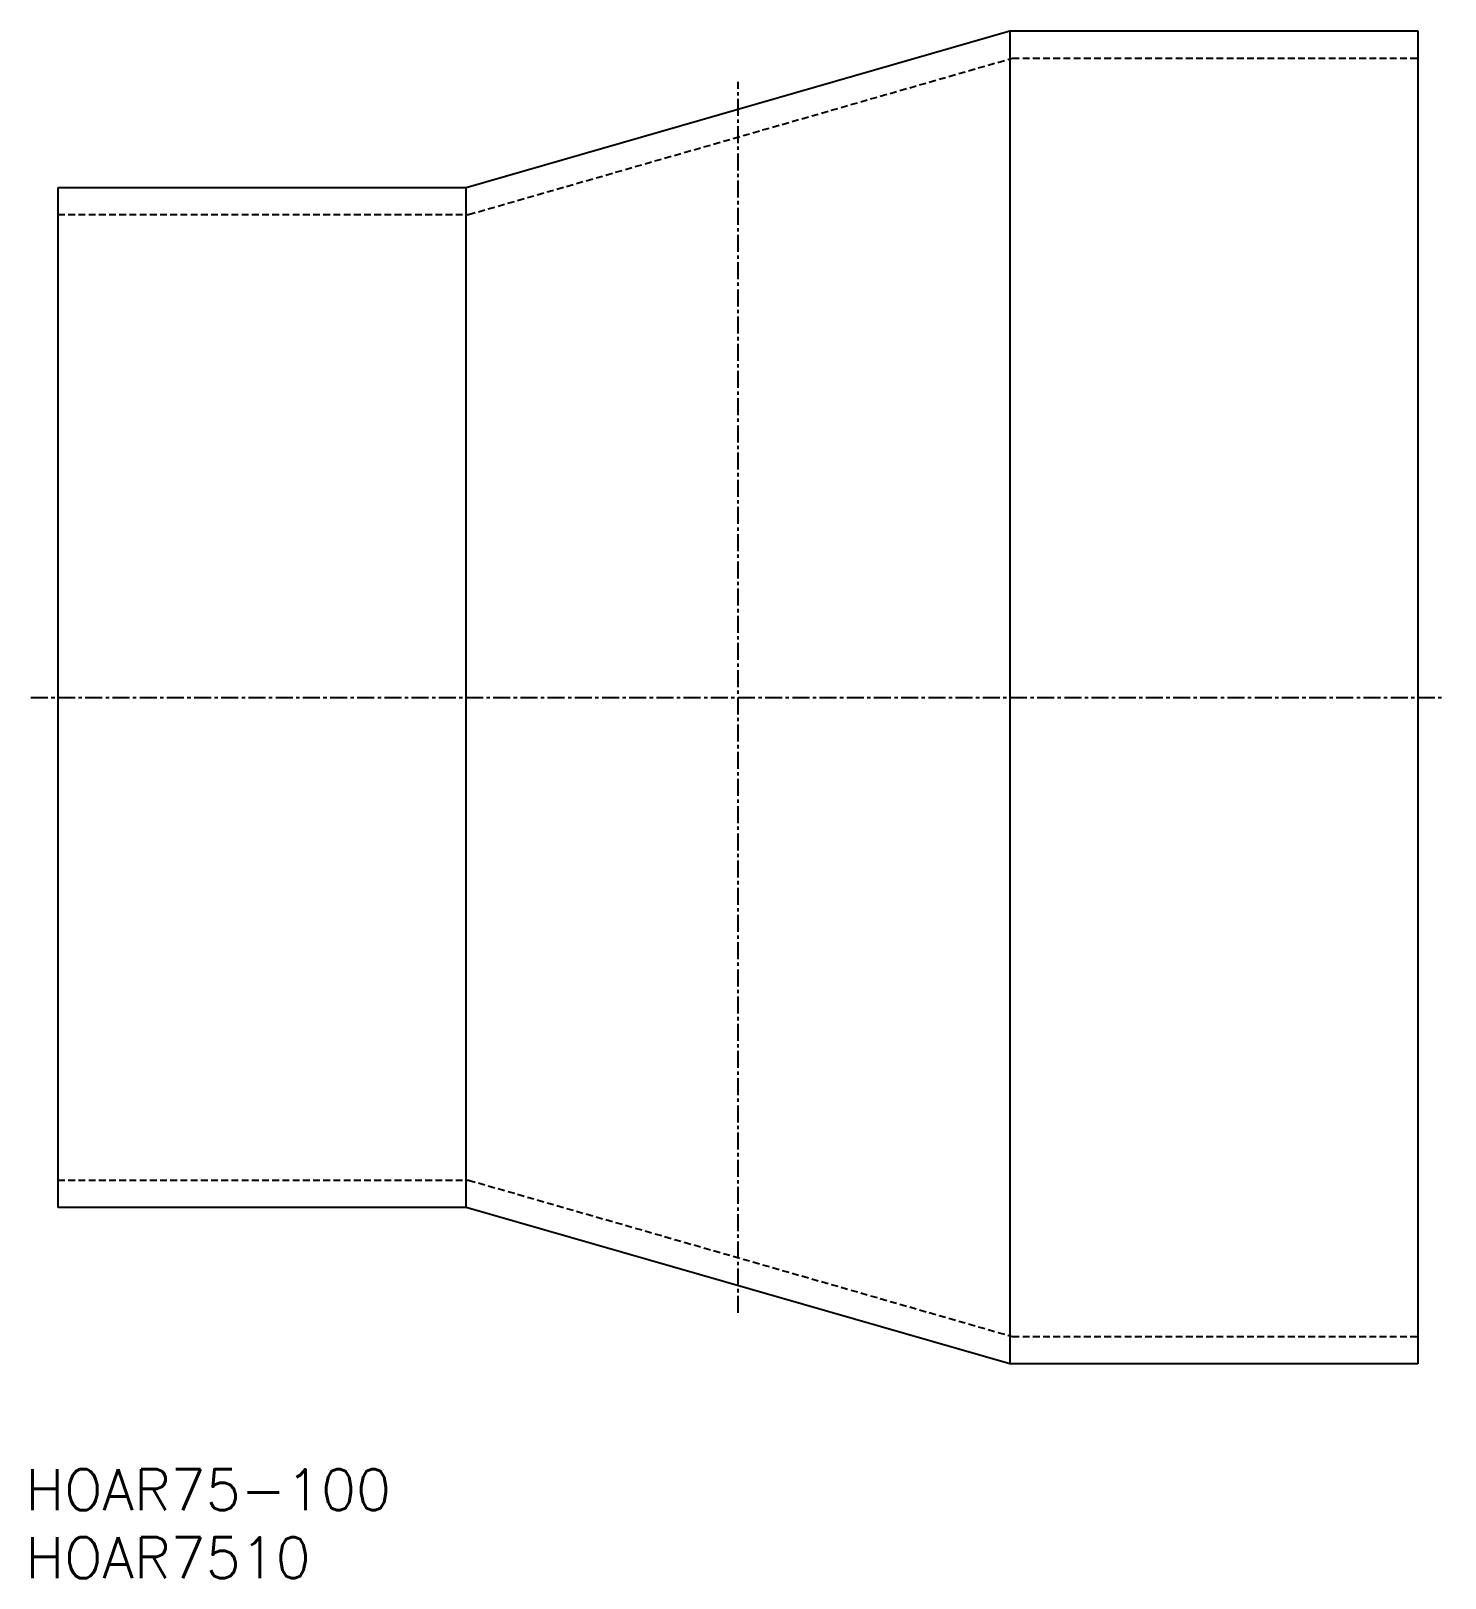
# Model space of a CAD drawing. Extents: x 102 to 206, y 47 to 161.
import ezdxf
from ezdxf.enums import TextEntityAlignment as Align

# ---------------------------------------------------------------- set-up
doc = ezdxf.new("R2010")
doc.units = 0
doc.linetypes.add('CENTER', pattern=[2, 1.25, -0.25, 0.25, -0.25])
doc.linetypes.add('DASHED', pattern=[0.75, 0.5, -0.25])
doc.layers.get('0').update_dxf_attribs({"linetype": 'CONTINUOUS'})
doc.layers.add('CENTER', color=1, linetype='CENTER')
doc.styles.get("Standard").update_dxf_attribs({"font": 'txt.shx', "bigfont": 'extfont.shx'})

msp = doc.modelspace()

# ---------------------------------------------------------------- linework, layer by layer
at = {"color": 7, "linetype": 'CONTINUOUS'}
for p, q in [((173.5, 161.25), (173.5, 63.25)), ((203.5, 161.25), (203.5, 63.25)), ((103.5, 74.75), (103.5, 149.75)), ((133.5, 74.75), (133.5, 149.75))]:
    msp.add_line(p, q, dxfattribs=at)
for points in [[(103.5, 149.75), (133.5, 149.75), (173.5, 161.25), (203.5, 161.25)], [(203.5, 63.25), (173.5, 63.25), (133.5, 74.75), (103.5, 74.75)]]:
    msp.add_lwpolyline(points, dxfattribs=at)
at = {"color": 3, "linetype": 'DASHED'}
for points in [[(103.5, 147.75), (133.69, 147.75), (173.69, 159.25), (203.5, 159.25)], [(103.5, 76.75), (133.69, 76.75), (173.69, 65.25), (203.5, 65.25)]]:
    msp.add_lwpolyline(points, dxfattribs=at)
at = {"layer": 'CENTER', "color": 1, "linetype": 'CENTER'}
for p, q in [((153.5, 67), (153.5, 157.5)), ((101.5, 112.25), (205.5, 112.25))]:
    msp.add_line(p, q, dxfattribs=at)

# ---------------------------------------------------------------- texts
at = {"color": 7, "linetype": 'CONTINUOUS'}
for s, p in [('HOAR75-100', (101.11, 53.99)), ('HOAR7510', (101.11, 48.99))]:
    msp.add_text(s, height=3, dxfattribs=at).set_placement(p, align=Align.MIDDLE_LEFT)

doc.saveas('drawing.dxf')
